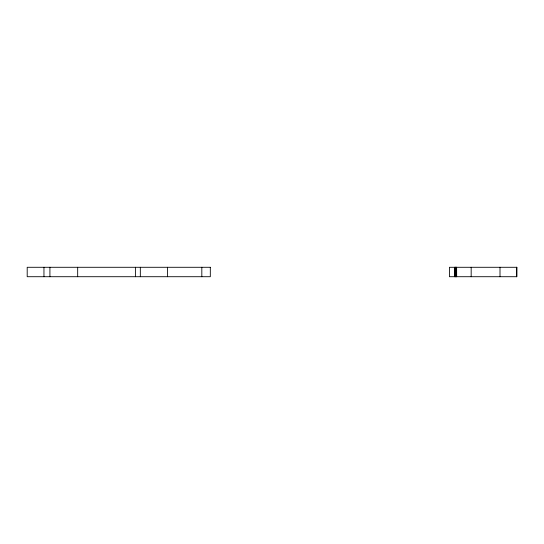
<?xml version="1.0" encoding="UTF-8"?>
<svg xmlns="http://www.w3.org/2000/svg" width="544" height="544" viewBox="0 0 544 544"><rect width="100%" height="100%" fill="white"/><g stroke="black" fill="none" stroke-linecap="round" stroke-linejoin="round"><path stroke-width="0.82" d="M516.752 267.288L516.712 276.712M516.576 267.288L516.576 276.712M500.004 267.288L500.004 276.712M471.172 267.288L471.172 276.712M456.613 267.288L456.668 276.712M456.464 267.288L456.464 276.712M456.273 267.288L456.273 276.712M456.049 267.288L456.049 276.712M455.804 267.288L455.804 276.712M455.566 267.288L455.566 276.712M455.335 267.288L455.335 276.712M455.138 267.288L455.138 276.712M454.981 267.288L454.9 276.712M454.526 267.288L454.526 276.712M201.824 267.288L201.824 276.712M167.498 267.288L167.498 276.712M140.332 267.288L140.332 276.712M135.402 267.288L135.402 276.712M77.676 267.288L77.676 276.712M49.919 267.288L49.919 276.712M43.955 267.288L43.955 276.712M210.317 267.288L27.2 267.288L27.2 276.712L210.317 276.712L210.317 267.288M516.8 267.288L449.412 267.288L449.412 276.712L516.8 276.712L516.786 267.288"/></g></svg>
